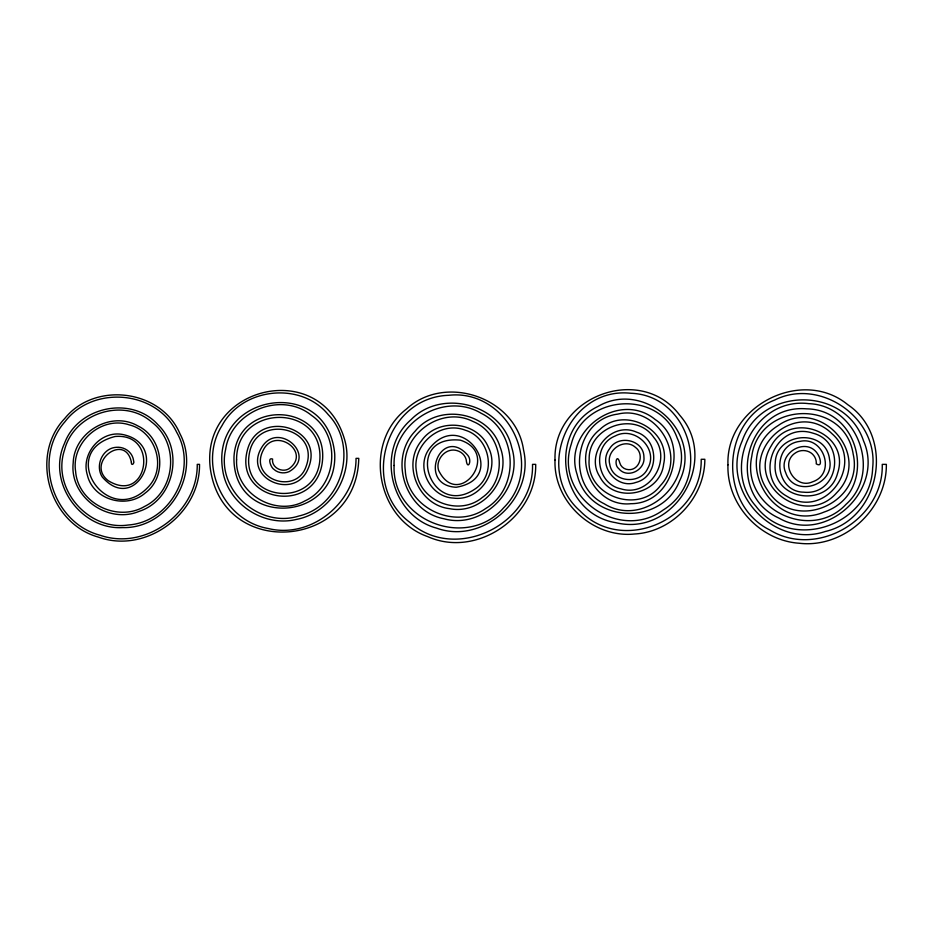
<?xml version="1.0" encoding="UTF-8"?>
<svg xmlns="http://www.w3.org/2000/svg" width="933" height="933" viewBox="0 0 933 933"><rect width="100%" height="100%" fill="white"/><g stroke="black" fill="none" stroke-linecap="round" stroke-linejoin="round"><path stroke-width="1.4" d="M131.378 462.197C130.748 466.605 135.238 463.783 133.524 460.354C133.186 457.916 132.194 455.572 130.713 453.601C127.413 449.135 121.663 446.767 116.17 447.315C102.362 448.202 94.874 465.754 102.268 476.973C135.495 515.599 171.264 444.959 123.121 434.591C100.974 429.786 80.67 453.648 87.317 474.897C92.81 499.621 126.328 509.488 145.128 493.102C167.858 476.413 163.042 437.799 137.886 425.938C110.992 410.368 74.069 432.212 73.194 462.885C69.334 496.939 108.006 524.486 139.215 511.331C174.261 499.936 184.489 450.068 158.097 424.912C131.74 395.184 78.022 406.461 64.494 443.397C46.545 482.034 80.553 530.096 122.701 527.6C168.593 528.754 201.213 474.092 179.999 433.833C161.141 389.283 94.746 381.142 64.692 418.555C29.355 455.689 49.391 523.67 98.455 537.116C145.665 554.202 200.175 514.188 199.522 464.366L197.248 464.366C197.796 512.287 145.828 551.018 100.181 535.274C52.854 523.016 32.189 458.336 65.053 421.634C92.834 384.909 156.592 390.286 176.629 432.166C198.216 469.171 171.345 522.083 128.229 524.999C88.262 531.029 51.408 488.6 64.54 449.986C73.672 413.517 123.273 396.991 151.741 422.113C179.614 442.883 176.127 491.12 144.522 506.479C117.278 522.585 77.882 503.144 75.585 471.2C71.118 442.429 101.475 415.477 129.419 424.9C154.948 431.221 166.89 465.917 149.233 485.906C109.231 530.842 55.024 451.794 115.051 436.504C159.823 432.411 148.02 505.266 108.24 480.682C85.055 462.733 125.034 431.932 131.378 462.197M236.585 459.841C234.999 493.569 275.76 517.395 304.811 500.963C337.746 485.976 341.081 435.629 311.54 415.395C281.439 390.682 231.186 411.266 225.634 449.426C216.071 490 259.502 528.673 298.828 516.019C342.154 506.141 358.878 446.429 328.299 414.695C300.869 381.119 242.242 387.58 221.961 425.693C197.458 464.307 223.36 520.871 268.261 528.51C311.26 539.157 356.336 502.211 356.033 458.36L358.762 458.36C357.024 548.312 223.92 560.511 210.438 469.427C199.091 386.717 319.564 357.432 344.195 438.218C355.205 472.448 332.02 512.66 296.507 519.401C263.677 527.542 227.302 503.633 222.649 469.94C210.368 392.723 327.705 374.623 334.725 454.091C337.583 523.541 231.92 527.775 233.996 456.692C237.623 396.163 331.996 403.091 321.978 464.517C312.812 515.716 232.795 500.718 247.63 449.205C259.222 407.558 326.27 428.224 307.948 469.007C294.758 501.056 242.813 478.582 261.567 447.688C277.544 420.153 317.733 455.362 288.997 471.701C284.075 473.847 277.917 473.031 273.929 469.369C270.815 467.573 266.966 456.82 272.588 459.036C271.316 467.701 282.629 473.229 289.428 468.424C311.529 451.56 274.617 426.346 263.188 450.266C248.318 479.177 296.391 495.726 306.164 466.278C320.381 427.722 257.601 413.296 249.624 452.097C239.081 500.939 314.444 509.57 319.716 461.485C325.22 403.138 236.154 402.834 236.585 459.841M394.099 465.485C391.638 521.454 467.515 549.782 503.61 507.82C546.085 465.835 507.342 388.641 448.68 395.3C385.282 397.353 359.637 485.428 410.17 522.62C455.467 562.832 534.399 524.334 532.51 464.366L535.694 464.366C536.767 517.325 476.378 558.47 427.699 536.603C376.104 518.573 362.925 442.312 406.625 408.899C445.321 373.317 516.042 397.47 523.53 449.869C534.901 497.919 483.294 545.152 436.562 528.113C390.892 516.007 374.879 450.756 410.986 419.722C441.706 388.07 502.117 404.152 511.751 447.572C524.323 487.108 484.145 530.072 443.863 518.736C405.668 511.599 387.93 459.398 415.162 431.163C438.102 402.624 489.475 411.605 500.088 447.035C512.602 478.221 482.804 515.471 449.543 508.66C418.754 505.196 401.458 464.727 421.553 440.679C437.717 417.378 477.871 420.946 488.519 447.618C500.298 470.792 479.632 501.651 453.496 498.094C430.428 497.067 415.302 467.841 429.168 448.901C462.348 405.855 511.004 478.244 456.12 487.259C416.305 485.137 441.204 424.188 467.958 455.491C472.518 461.299 467.176 471.037 466.173 459.584C465.031 455.187 461.299 451.7 456.925 450.581C445.717 447.292 435.105 459.724 438.638 470.465C458.488 510.619 501.674 453.59 460.331 440.154C401.307 434.346 430.999 522.457 477.264 487.399C496.822 471.725 489.055 437.309 465.404 430.253C439.944 420.06 411.08 445.519 416.55 472.016C419.967 501.872 459.502 516.567 482.256 497.499C509.068 478.839 502.852 433.379 472.844 421.413C441.029 405.26 400.595 435.198 405.272 470.197C406.881 508.1 455.257 530.469 485.731 508.485C520.626 487.796 517.29 430.894 481.16 413.284C444.178 390.974 392.431 422.696 394.099 465.485M555.018 460.062C553.386 501.837 593.12 538.329 634.522 534.003C672.693 532.02 704.881 497.336 704.835 459.281L701.196 459.281C702.502 519.704 622.591 554.762 580.034 510.911C533.559 470.22 568.885 386.285 630.93 393.283C689.662 395.114 713.745 478.617 663.235 509.978C619.407 542.376 553.549 496.216 571.323 443.968C583.871 394.111 659.829 388.944 677.195 438.078C697.033 480.553 644.47 528.906 604.257 503.785C565.211 485.09 574.308 419.71 617.786 414.1C656.354 404.642 688.029 456.272 660.436 485.568C638.557 514.783 585.866 496.076 589.166 459.176C588.42 426.673 635.315 410.228 653.893 437.565C672.926 459.736 649.321 497.895 620.946 488.845C596.117 483.9 591.3 445.379 615.348 435.909C634.732 425.6 659.13 449.065 647.712 468.459C640.341 485.008 612.48 482.594 609.715 464.144C605.949 450.103 624.492 437.262 635.583 447.478C644.435 453.916 639.875 470.454 628.41 469.649C624.515 469.486 620.772 466.757 619.804 462.931C617.04 452.097 613.541 464.961 618.696 468.553C627.186 479.259 645.473 470.15 643.933 457.135C643.875 439.723 618.299 434.172 609.657 448.645C597.015 465.194 616.631 489.487 635.665 482.501C659.631 476.658 659.549 439.513 636.586 432.154C611.057 420.655 584.723 453.45 599.686 476.483C613.809 504.718 660.272 495.003 663.643 464.144C671.352 429.845 624.504 405.33 599.791 429.577C568.943 453.718 592.548 507.949 630.953 503.692C673.299 503.773 690.187 442.289 655.141 419.488C619.29 389.959 562.354 430.988 577.119 474.454C588.513 523.203 661.345 526.982 679.516 481.055C703.482 432.352 644.388 379.439 598.065 406.391C546.341 431.104 559.777 513.593 615.698 522.655C674.874 537.245 719.588 460.447 679.737 415.232C641.111 363.497 552.803 396.222 555.018 460.062M727.962 464.832C726.55 504.333 759.812 540.557 799.103 543.239C843.957 548.581 886.863 509.36 886.35 464.366L882.245 464.366C883.878 519.424 816.772 558.879 769.76 529.932C718.538 504.648 720.533 421.016 774.623 400.059C819.652 377.329 878.454 417.634 872.647 467.899C870.932 525.431 791.149 553.012 755.823 506.094C720.509 466.43 754.867 396.875 808.713 403.651C856.926 405.202 882.536 471.83 846.021 504.333C810.532 542.563 740.569 508.252 751.788 456.249C759.159 401.213 844.54 398.344 853.182 454.114C864.343 502.91 793.936 533.793 767.439 490.012C738.948 449.718 796.292 398.356 832.026 433.752C865.847 463.13 825.81 520.707 787.067 496.356C752.546 477.661 775.066 420.48 813.203 433.25C846.663 442.055 838.989 495.913 803.616 492.181C774.577 491.749 770.588 444.563 800.152 441.344C823.874 435.968 836.33 473.859 812.596 481.801C795.301 489.872 778.88 463.095 795.732 452.738C801.342 449.006 809.704 450.103 813.786 455.596C815.582 457.928 816.515 460.925 816.247 463.864C822.801 467.969 820.235 457.753 818.008 454.511C806.847 435.699 776.874 453.403 785.691 472.658C794.111 498.42 835.315 485.253 829.554 459.491C826.195 427.909 775.731 431.956 775.253 463.025C771.276 500.45 828.282 508.707 837.589 473.241C850.978 433.157 790.881 409.459 771.276 445.799C745.899 486.315 806.1 528.125 836.749 492.706C873.486 455.456 819.979 395.849 778.11 425.6C728.766 456.074 771.451 534.212 824.014 512.089C878.14 493.755 862.652 409.552 806.544 408.841C745.374 403.662 723.915 493.195 779.102 518.188C826.008 544.942 885.067 489.883 863.573 440.982C845.321 386.017 761.13 386.332 742.178 440.959C719.74 490.676 773.679 548.977 825.169 531.53C881.032 518.596 895.155 436.457 847.794 404.7C802.112 367.101 725.617 405.843 727.962 464.832"/></g></svg>
